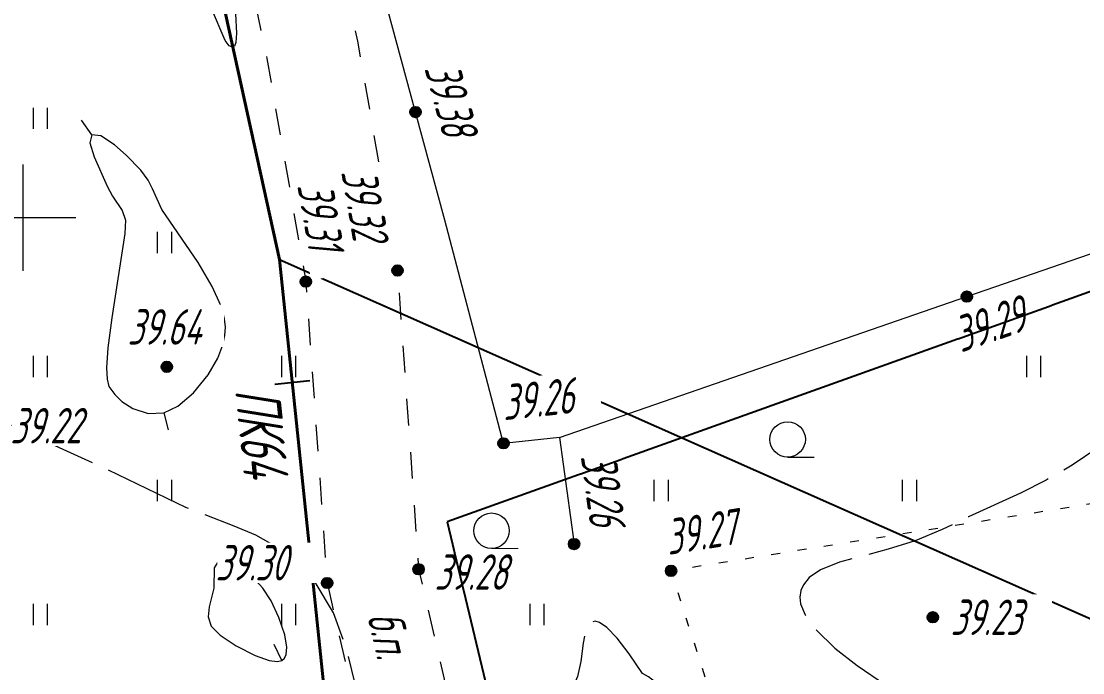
# Model space of a CAD drawing. Extents: x 2208637 to 2213412, y 575334 to 577367.
# Drawn here: x 2211099.96 to 2211129.88, y 576487.16 to 576505.54 of the extents above; entities that cross this region are included whole.
import ezdxf
from ezdxf.enums import TextEntityAlignment as Align

# ---------------------------------------------------------------- set-up
doc = ezdxf.new("R2010")
doc.units = 0
doc.header["$LTSCALE"] = 0.5
for name, pattern in [('2000_366_2', [1.5, 0.5, -1]), ('500_189_3_2', [3, 1.5, -1.5]), ('500_329_3', [6, 5, -1])]:
    doc.linetypes.add(name, pattern=pattern)
doc.layers.get('0').update_dxf_attribs({"lineweight": 25})
for name, color, linetype, lineweight in [('ИИ_ГОРИЗОНТАЛИ_ОСН', 32, 'Continuous', 15), ('ИИ_ГРАНИЦЫ_ЗЕМЛЕПОЛЬЗОВАТЕЛЕЙ', 7, 'Continuous', 25), ('ИИ_ДОРОГИ_АД', 7, 'Continuous', 25), ('ИИ_КООРДИНАТНАЯ_СЕТКА', 3, 'Continuous', 25), ('ИИ_ОГРАДЫ', 7, 'Continuous', 25), ('ИИ_ОТМЕТКИ', 7, 'Continuous', 25), ('ИИ_ТРАССЫ_КЛС', 5, 'Continuous', 40), ('ИИ_УГОДЬЯ', 7, 'Continuous', 25)]:
    doc.layers.add(name, color=color, linetype=linetype, lineweight=lineweight)
doc.styles.add('D431', font='', dxfattribs={"height": 1})
doc.styles.add('GOST 2.304', font='cs_gost2304.shx', dxfattribs={"width": 0.8, "oblique": 15})
doc.styles.get('D431').set_extended_font_data('D431', italic=True)
doc.linetypes.add('2000_475_1', pattern='A,3,[1,Topography.shx,S=0.5,R=90,X=0,Y=0],0', length=3)
doc.linetypes.add('2000_476_2_3', pattern='A,5,-0.5,[36,Topography.shx,S=1,R=0,X=0,Y=0],-0.5,5', length=11)
doc.linetypes.add('2000_485_1', pattern='A,34.5,[1,Topography.shx,S=1.5,R=120,X=0.5,Y=-0.87],-0.01,[1,Topography.shx,S=1.5,R=0,X=-0.25,Y=0.43],0,[3,Topography.shx,S=1,R=0,X=0.5,Y=0],-0.01,[1,Topography.shx,S=1.5,R=60,X=0.5,Y=-0.87],-1,34.5', length=70.02)

# ---------------------------------------------------------------- blocks, each defined once
blk = doc.blocks.new('500_12')
at = {"color": 0, "linetype": 'Continuous', "lineweight": -2, "flags": 128}
for points in [[(0, 3), (0, -3)], [(-3, 0), (3, 0)]]:
    blk.add_lwpolyline(points, dxfattribs=at)
at = {"color": 7, "linetype": 'Continuous', "lineweight": -2, "style": 'D431'}
blk.add_attdef('Вертикальная_подпись', (-0.5, 0.5), '', height=2, rotation=90, dxfattribs=at)
blk.add_attdef('Горизонтальная_подпись', (0.5, 0.5), '', height=2, dxfattribs=at)
blk = doc.blocks.new('500_329_6')
at = {"color": 0, "linetype": 'Continuous', "lineweight": -2}
blk.add_lwpolyline([(0, 0), (1, 0)], dxfattribs=at)
blk = doc.blocks.new('500_401')
at = {"color": 0, "linetype": 'Continuous', "lineweight": -2}
for points in [[(-0.4, 0), (-0.4, 1.2)], [(0.4, 0), (0.4, 1.2)]]:
    blk.add_lwpolyline(points, dxfattribs=at)
blk = doc.blocks.new('500_379')
at = {"color": 0, "linetype": 'Continuous', "lineweight": -2}
blk.add_lwpolyline([(0, -1), (1.5, -1)], dxfattribs=at)
blk.add_circle((0, 0), 1, dxfattribs=at)
blk = doc.blocks.new('500_330_1')
at = {"linetype": 'Continuous', "lineweight": -2}
h = blk.add_hatch(color=0, dxfattribs=at)
h.dxf.hatch_style = 1
edge = h.paths.add_edge_path()
edge.add_arc((0, 0), 0.3, 0, 360)
at = {"color": 0, "linetype": 'Continuous', "lineweight": -2}
blk.add_circle((0, 0), 0.3, dxfattribs=at)
at = {"color": 0, "linetype": 'Continuous', "lineweight": -2, "style": 'GOST 2.304', "flags": 1}
for tag, p in [('Номер', (-1, -1)), ('Номер_рабочей_станции', (-1, -3.5))]:
    blk.add_attdef(tag, text='', height=2, dxfattribs=at).set_placement(p, align=Align.RIGHT)
at = {"color": 0, "linetype": 'Continuous', "lineweight": -2, "style": 'GOST 2.304'}
blk.add_attdef('Высота', (1, -1), '', height=2, dxfattribs=at)
at = {"color": 0, "linetype": 'Continuous', "lineweight": -2, "style": 'GOST 2.304', "flags": 1}
blk.add_attdef('Код', (0, -3.5), '', height=2, dxfattribs=at)
blk = doc.blocks.new('P788B23518E0F4AF0A78C48F5AACD9A')
at = {"color": 0, "linetype": '2000_485_1', "lineweight": -2, "flags": 128}
blk.add_lwpolyline([(2211111.96, 576491.42), (2211115.15, 576478.08), (2211115.48, 576461.8), (2211152.78, 576464.61), (2211149.85, 576495.05), (2211149.16, 576504.74)], close=True, dxfattribs=at)
at = {"color": 0, "lineweight": -2, "flags": 1}
for tag in ['Адрес (местоположение) участка', 'Дата постановки на учет', 'Тип объекта', 'Статус записи о ЗУ по справочнику', 'Кадастровый номер, обозначение, учетный номер объекта', 'Кадастровый номер квартала', 'Вид разрешенного использования по классификатору', 'Площадь, кв.м', 'Категория земель', 'Вид использования по документу', 'Кадастровая стоимость']:
    blk.add_attdef(tag, (0, 0), '', height=0.2, dxfattribs=at)

msp = doc.modelspace()

# ---------------------------------------------------------------- linework, layer by layer
at = {"layer": 'ИИ_ГОРИЗОНТАЛИ_ОСН', "elevation": 39.5, "flags": 128}
msp.add_lwpolyline([(2211106, 576505.744), (2211106.027, 576505.203), (2211106.005, 576504.937), (2211105.965, 576504.841), (2211105.895, 576504.814), (2211105.815, 576504.847), (2211105.701, 576504.998), (2211105.316, 576505.897)], dxfattribs=at)
at = {"layer": 'ИИ_ГОРИЗОНТАЛИ_ОСН', "color": 32, "linetype": '500_329_3', "lineweight": 20, "elevation": 39.25, "flags": 128}
msp.add_lwpolyline([(2211161.231, 576493.123), (2211160.997, 576492.592), (2211160.449, 576491.462), (2211159.856, 576490.362), (2211159.243, 576489.36), (2211158.632, 576488.52), (2211158.161, 576488.011), (2211157.825, 576487.745), (2211157.613, 576487.631), (2211157.51, 576487.595), (2211157.382, 576487.566), (2211157.131, 576487.552), (2211156.77, 576487.63), (2211156.307, 576487.881), (2211155.741, 576488.353), (2211155.167, 576488.897), (2211154.563, 576489.402), (2211154.041, 576489.705), (2211153.62, 576489.836), (2211153.323, 576489.864), (2211153.168, 576489.857), (2211153.013, 576489.837), (2211152.712, 576489.76), (2211152.284, 576489.563), (2211151.753, 576489.183), (2211151.149, 576488.592), (2211150.111, 576487.4), (2211149.749, 576487.06), (2211149.495, 576486.905), (2211149.332, 576486.861), (2211149.147, 576486.87), (2211148.952, 576486.917), (2211148.698, 576487.046), (2211148.41, 576487.306), (2211148.084, 576487.741), (2211147.737, 576488.251), (2211147.303, 576488.788), (2211146.907, 576489.247), (2211145.098, 576491.504), (2211144.451, 576492.296), (2211143.863, 576492.98), (2211143.382, 576493.481), (2211143.059, 576493.722), (2211142.636, 576493.757), (2211141.855, 576493.478), (2211141.402, 576493.48), (2211140.995, 576493.607), (2211140.596, 576493.787), (2211140.241, 576494.024), (2211140.014, 576494.256), (2211139.889, 576494.456), (2211139.832, 576494.602), (2211139.812, 576494.731), (2211139.858, 576494.881), (2211140.038, 576495.213), (2211140.446, 576495.824), (2211141.98, 576497.93), (2211142.827, 576499.129), (2211143.587, 576500.311), (2211144.158, 576501.391), (2211144.409, 576502.124), (2211144.442, 576502.569), (2211144.377, 576502.804), (2211144.317, 576502.902), (2211144.236, 576502.986), (2211144.018, 576503.115), (2211143.559, 576503.219), (2211142.745, 576503.209), (2211141.484, 576503.002), (2211140.064, 576502.633), (2211138.602, 576502.162), (2211137.218, 576501.649), (2211136.027, 576501.153), (2211135.294, 576500.808), (2211134.911, 576500.6), (2211134.75, 576500.493), (2211134.635, 576500.379), (2211134.533, 576500.235), (2211134.436, 576500.012), (2211134.383, 576499.7), (2211134.372, 576499.283), (2211134.336, 576498.832), (2211134.184, 576498.34), (2211133.973, 576497.915), (2211133.686, 576497.39), (2211133.319, 576496.789), (2211132.873, 576496.135), (2211132.345, 576495.453), (2211131.735, 576494.765), (2211131.041, 576494.097), (2211130.308, 576493.504), (2211129.578, 576493.012), (2211128.85, 576492.595), (2211128.121, 576492.23), (2211126.657, 576491.556), (2211125.916, 576491.198), (2211125.157, 576490.877), (2211124.397, 576490.643), (2211123.023, 576490.277), (2211122.488, 576490.066), (2211122.168, 576489.847), (2211122.004, 576489.641), (2211121.936, 576489.478), (2211121.905, 576489.294), (2211121.927, 576489.1), (2211122.051, 576488.797), (2211122.354, 576488.379), (2211122.891, 576487.857), (2211123.521, 576487.359), (2211125.078, 576486.298), (2211125.559, 576486.035), (2211126.035, 576485.862), (2211126.405, 576485.704), (2211126.565, 576485.485), (2211126.424, 576485.198), (2211126.067, 576484.919), (2211125.66, 576484.691), (2211125.368, 576484.561), (2211125.117, 576484.512), (2211124.77, 576484.531), (2211124.609, 576484.62), (2211124.559, 576484.734), (2211124.009, 576484.668), (2211123.435, 576484.624), (2211122.75, 576484.612), (2211122.024, 576484.66), (2211121.322, 576484.799), (2211120.701, 576485.043), (2211120.016, 576485.408), (2211119.326, 576485.835), (2211118.685, 576486.268), (2211117.635, 576487.039), (2211117.466, 576487.137), (2211117.093, 576487.695), (2211116.754, 576488.139), (2211116.466, 576488.437), (2211116.26, 576488.576), (2211116.135, 576488.61), (2211116.026, 576488.589), (2211115.943, 576488.518), (2211115.86, 576488.338), (2211115.798, 576487.994), (2211115.735, 576487.474), (2211115.64, 576487.053), (2211115.515, 576486.769), (2211115.395, 576486.608), (2211115.253, 576486.487), (2211115.095, 576486.398), (2211114.812, 576486.298), (2211114.372, 576486.211), (2211112.569, 576486.072), (2211112.107, 576485.974), (2211111.672, 576485.805), (2211111.295, 576485.626), (2211110.97, 576485.442), (2211110.695, 576485.256), (2211110.466, 576485.072), (2211110.255, 576484.805), (2211109.985, 576484.29), (2211109.845, 576484.215), (2211109.758, 576484.443), (2211109.546, 576485.858), (2211109.371, 576486.842), (2211109.117, 576487.872), (2211108.76, 576488.848), (2211108.275, 576489.667), (2211107.718, 576490.273), (2211107.154, 576490.714), (2211106.572, 576491.038), (2211105.96, 576491.297), (2211104.6, 576491.818), (2211102.169, 576492.992), (2211100.086, 576493.941), (2211099.752, 576494.105), (2211099.591, 576494.195), (2211099.519, 576494.254), (2211099.493, 576494.352), (2211099.556, 576494.583), (2211099.571, 576494.78), (2211099.432, 576495.072), (2211094.994, 576503.383), (2211094.817, 576503.737), (2211094.731, 576504.063), (2211094.702, 576504.355), (2211094.651, 576504.603), (2211094.498, 576504.796), (2211094.268, 576504.88), (2211094.025, 576504.853), (2211093.751, 576504.785), (2211093.426, 576504.745), (2211092.49, 576504.841), (2211092.13, 576504.788), (2211091.762, 576504.612), (2211091.236, 576504.273), (2211089.965, 576503.397), (2211089.35, 576503.003), (2211088.836, 576502.733), (2211088.362, 576502.541), (2211087.966, 576502.402), (2211087.594, 576502.309), (2211087.193, 576502.255), (2211086.709, 576502.233), (2211086.232, 576502.284), (2211085.848, 576502.411), (2211085.497, 576502.555), (2211085.123, 576502.655), (2211084.667, 576502.651), (2211084.246, 576502.53), (2211083.727, 576502.289), (2211083.119, 576501.952), (2211080.851, 576500.611), (2211079.977, 576500.134), (2211079.133, 576499.728), (2211076.994, 576498.87), (2211076.311, 576498.539), (2211075.593, 576498.101), (2211074.81, 576497.507), (2211074.182, 576496.899), (2211073.707, 576496.282), (2211073.331, 576495.659), (2211072.661, 576494.409), (2211072.258, 576493.789), (2211071.737, 576493.177), (2211071.045, 576492.577), (2211070.215, 576492.061), (2211069.191, 576491.573), (2211068.047, 576491.119), (2211066.857, 576490.704), (2211065.695, 576490.337), (2211063.121, 576489.577), (2211062.815, 576489.46), (2211062.558, 576489.224), (2211062.387, 576488.987), (2211062.134, 576488.74), (2211061.842, 576488.605), (2211061.521, 576488.524), (2211061.222, 576488.416), (2211060.991, 576488.198), (2211060.869, 576487.802), (2211060.853, 576487.302), (2211060.926, 576486.827), (2211061.07, 576486.506), (2211061.296, 576486.399), (2211061.803, 576486.411)], dxfattribs=at)
at = {"layer": 'ИИ_ГОРИЗОНТАЛИ_ОСН', "flags": 128}
for points, elevation in [([(2211103.329, 576501.337), (2211102.914, 576501.765), (2211102.585, 576502.051), (2211102.203, 576502.306), (2211101.944, 576502.339), (2211101.893, 576502.107), (2211102.012, 576501.718), (2211102.382, 576500.883), (2211102.526, 576500.609), (2211102.8, 576500.202), (2211102.892, 576499.923), (2211102.878, 576499.549), (2211102.511, 576497.168), (2211102.403, 576496.326), (2211102.365, 576495.764), (2211102.376, 576495.444), (2211102.43, 576495.239), (2211102.591, 576495.008), (2211102.791, 576494.811), (2211103.104, 576494.61), (2211103.537, 576494.475), (2211103.977, 576494.494), (2211104.369, 576494.684), (2211104.809, 576495.055), (2211105.226, 576495.563), (2211105.496, 576496.035), (2211105.637, 576496.413), (2211105.693, 576496.671), (2211105.712, 576496.911), (2211105.687, 576497.145), (2211105.581, 576497.524), (2211105.342, 576498.058), (2211104.946, 576498.731), (2211103.921, 576500.224), (2211103.662, 576500.812), (2211103.536, 576501.06)], 39.5), ([(2211106.764, 576489.548), (2211106.576, 576489.749), (2211106.358, 576489.926), (2211106.052, 576490.113), (2211105.71, 576490.254), (2211105.494, 576490.266), (2211105.399, 576490.115), (2211105.382, 576489.544), (2211105.257, 576489.015), (2211105.231, 576488.738), (2211105.309, 576488.473), (2211105.567, 576488.219), (2211106.02, 576487.916), (2211106.547, 576487.646), (2211106.942, 576487.508), (2211107.182, 576487.478), (2211107.301, 576487.503), (2211107.38, 576487.568), (2211107.426, 576487.67), (2211107.444, 576487.876), (2211107.387, 576488.224), (2211107.222, 576488.714), (2211106.998, 576489.184)], 39)]:
    msp.add_lwpolyline(points, close=True, dxfattribs=dict(at, elevation=elevation))
at = {"layer": 'ИИ_ДОРОГИ_АД', "color": 7, "linetype": '500_189_3_2', "lineweight": 20, "flags": 128}
for points in [[(2211193.892, 576771.13), (2211190.344, 576769.434), (2211186.63, 576767.657), (2211182.626, 576764.794), (2211178.829, 576761.486), (2211176.436, 576758.933), (2211172.571, 576754.304), (2211171.268, 576752.743), (2211165.461, 576745.292), (2211161.038, 576738.592), (2211158.324, 576734.286), (2211151.502, 576722.95), (2211147.656, 576715.458), (2211146.784, 576713.605), (2211144.187, 576708.084), (2211141.288, 576701.815), (2211137.312, 576693.262), (2211135.571, 576689.448), (2211135.04, 576688.285), (2211132.287, 576681.818), (2211130.913, 576678.432), (2211129.619, 576675.245), (2211126.413, 576667.234), (2211125.97, 576666.212), (2211122.849, 576659.02), (2211121.059, 576654.569), (2211119.322, 576650.247), (2211115.964, 576642.444), (2211115.369, 576641.061), (2211111.801, 576633.285), (2211110.461, 576630.122), (2211108.149, 576624.667), (2211105.833, 576619.213), (2211105.325, 576617.463), (2211104.5, 576614.621), (2211104.151, 576611.696), (2211104.773, 576605.153), (2211106.181, 576598.965), (2211107.215, 576594.632), (2211108.091, 576590.818), (2211108.029, 576585.799), (2211107.135, 576580.371), (2211105.122, 576571.027), (2211104.754, 576569.305), (2211103.363, 576562.809), (2211101.98, 576556.561), (2211100.596, 576543.976), (2211100.266, 576534.023), (2211101.072, 576528.249), (2211102.109, 576523.983), (2211103.664, 576517.58), (2211105.5, 576511.012), (2211106.881, 576504.484), (2211107.979, 576498.193), (2211108.58, 576489.691), (2211110.159, 576482.854), (2211110.896, 576478.47), (2211111.303, 576473.301), (2211110.974, 576465.006), (2211110.788, 576463.137), (2211110.219, 576457.409), (2211110.176, 576452.453), (2211110.203, 576449.389), (2211110.218, 576447.707), (2211110.425, 576441.688), (2211110.13, 576437.721), (2211107.746, 576434.722), (2211106.582, 576433.765), (2211105.312, 576433.264), (2211102.939, 576432.903)], [(2211194.524, 576767.579), (2211191.265, 576766.992), (2211187.957, 576765.41), (2211184.24, 576762.752), (2211180.636, 576759.612), (2211178.384, 576757.209), (2211174.646, 576752.732), (2211173.292, 576751.111), (2211167.575, 576743.774), (2211163.223, 576737.183), (2211160.538, 576732.922), (2211153.775, 576721.685), (2211149.989, 576714.31), (2211149.115, 576712.452), (2211146.543, 576706.985), (2211143.646, 576700.721), (2211143.47, 576700.341), (2211139.674, 576692.175), (2211137.837, 576688.15), (2211137.419, 576687.236), (2211134.688, 576680.82), (2211133.347, 576677.516), (2211132.031, 576674.273), (2211128.813, 576666.233), (2211128.41, 576665.305), (2211125.248, 576658.018), (2211121.723, 576649.248), (2211118.281, 576641.25), (2211117.745, 576640.005), (2211114.18, 576632.236), (2211112.788, 576628.95), (2211110.543, 576623.652), (2211108.287, 576618.339), (2211107.752, 576616.497), (2211107.056, 576614.101), (2211106.765, 576611.665), (2211107.345, 576605.566), (2211108.713, 576599.555), (2211109.747, 576595.224), (2211110.695, 576591.097), (2211110.627, 576585.57), (2211109.69, 576579.885), (2211107.664, 576570.481), (2211105.904, 576562.256), (2211104.549, 576556.137), (2211103.191, 576543.79), (2211102.872, 576534.161), (2211103.629, 576528.737), (2211104.566, 576524.883), (2211106.18, 576518.237), (2211108.027, 576511.632), (2211109.434, 576504.977), (2211110.564, 576498.509), (2211111.159, 576490.078), (2211112.71, 576483.362), (2211113.479, 576478.788), (2211113.908, 576473.352), (2211113.569, 576464.826), (2211113.377, 576462.894), (2211112.817, 576457.269), (2211112.776, 576452.454), (2211112.804, 576449.31), (2211112.818, 576447.763), (2211113.028, 576441.636), (2211112.726, 576437.58), (2211112.649, 576436.545), (2211112.483, 576430.084), (2211112.651, 576424.944), (2211112.574, 576420.962)]]:
    msp.add_lwpolyline(points, dxfattribs=at)
at = {"layer": 'ИИ_ОГРАДЫ', "linetype": '2000_475_1', "lineweight": 20, "elevation": 39.65, "flags": 128}
msp.add_lwpolyline([(2211115.13, 576493.8), (2211113.553, 576493.631), (2211111.898, 576499.929), (2211111.071, 576502.978), (2211109.095, 576510.27), (2211108.982, 576511.503), (2211108.81, 576513.38), (2211107.767, 576517.456), (2211106.83, 576521.74)], dxfattribs=at)
at = {"layer": 'ИИ_ОГРАДЫ', "linetype": '2000_475_1', "lineweight": 20, "flags": 128}
msp.add_lwpolyline([(2211115.13, 576493.8), (2211126.612, 576497.77), (2211134.585, 576500.527), (2211146.722, 576504.723), (2211157.368, 576508.404)], dxfattribs=at)
at = {"layer": 'ИИ_ОГРАДЫ', "linetype": '2000_476_2_3', "lineweight": 20, "flags": 128}
msp.add_lwpolyline([(2211115.13, 576493.8), (2211115.54, 576490.79)], dxfattribs=at)
at = {"layer": 'ИИ_ТРАССЫ_КЛС', "lineweight": 25}
msp.add_line((2211108.096, 576495.39), (2211107.101, 576495.287), dxfattribs=at)
at = {"layer": 'ИИ_ТРАССЫ_КЛС', "flags": 128}
msp.add_lwpolyline([(2211107.637, 576584.55), (2211101.85, 576557.86), (2211100.623, 576546.71), (2211099.537, 576533.931), (2211107.237, 576498.814), (2211109.709, 576475.008), (2211060.149, 576474.317), (2211041.011, 576497.758), (2211038.21, 576497.155), (2211029.963, 576508.216), (2211031.248, 576510.646), (2211018.887, 576526.555), (2211015, 576526.061), (2211010.77, 576533.726), (2211009.3, 576537.94), (2211011.906, 576539.84), (2211014.291, 576558.224), (2211012.094, 576566.952), (2211013.11, 576598.234)], dxfattribs=at)
at = {"layer": 'ИИ_ТРАССЫ_КЛС', "lineweight": 25, "flags": 128}
msp.add_lwpolyline([(2211107.237, 576498.814), (2211153.856, 576478.143), (2211163.049, 576478.143)], dxfattribs=at)
at = {"layer": 'ИИ_УГОДЬЯ', "linetype": '2000_366_2', "lineweight": 20, "flags": 128}
msp.add_lwpolyline([(2211159.843, 576501.284), (2211154.64, 576498.438), (2211147.911, 576494.757), (2211133.092, 576492.396), (2211118.273, 576490.035), (2211121.638, 576479.472), (2211123.641, 576471.368), (2211125.645, 576463.263), (2211125.791, 576447.721), (2211138.168, 576447.595), (2211138.799, 576447.532), (2211139.02, 576443.558), (2211144.04, 576443.274), (2211144.198, 576448.037), (2211152.705, 576447.912), (2211155.371, 576447.832), (2211155.613, 576446.379), (2211161.026, 576446.944), (2211160.716, 576454.456), (2211160.767, 576455.372), (2211166.523, 576455.372)], dxfattribs=at)

# ---------------------------------------------------------------- block references
at = {"layer": 'ИИ_ГОРИЗОНТАЛИ_ОСН'}
for p, xscale, yscale, zscale, rotation in [((2211101.944, 576502.339, 39.5), 0.5, 0.5, 0.5, 125.3212591607295), ((2211103.977, 576494.494, 39.5), 0.4999999999999998, 0.4999999999999998, 0.4999999999999998, 284.1863159835207), ((2211105.494, 576490.266, 39), 0.4999999999999999, 0.4999999999999999, 0.4999999999999999, 297.3448509406256), ((2211107.301, 576487.503, 39), 0.5, 0.5, 0.5, 115.7294770200695)]:
    msp.add_blockref('500_329_6', p, dxfattribs=dict(at, xscale=xscale, yscale=yscale, zscale=zscale, rotation=rotation))
at = {"layer": 'ИИ_КООРДИНАТНАЯ_СЕТКА', "color": 3, "lineweight": 20, "xscale": 0.5, "yscale": 0.5, "zscale": 0.5}
msp.add_blockref('500_12', (2211100, 576500), dxfattribs=at)
at = {"layer": 'ИИ_УГОДЬЯ', "lineweight": 20, "xscale": 0.5, "yscale": 0.5, "zscale": 0.5}
for name, p in [('500_401', (2211100.5, 576502.5)), ('500_401', (2211104, 576499)), ('500_401', (2211100.5, 576495.5)), ('500_401', (2211107.5, 576495.5)), ('500_401', (2211128.5, 576495.5)), ('500_379', (2211121.56, 576493.742)), ('500_401', (2211104, 576492)), ('500_401', (2211118, 576492)), ('500_401', (2211125, 576492)), ('500_379', (2211113.215, 576491.166)), ('500_401', (2211100.5, 576488.5)), ('500_401', (2211107.5, 576488.5)), ('500_401', (2211114.5, 576488.5))]:
    msp.add_blockref(name, p, dxfattribs=at)

# ---------------------------------------------------------------- next in the draw order: wipeouts: each hides what was drawn before it
at = {"lineweight": 0}
for points, layer in [([(2211109.649, 576488.684), (2211109.997, 576487.177), (2211111.108, 576487.434), (2211110.76, 576488.94)], 'ИИ_ДОРОГИ_АД'), ([(2211111.259, 576504.145), (2211111.994, 576501.434), (2211113.094, 576501.733), (2211112.359, 576504.443)], 'ИИ_ОТМЕТКИ'), ([(2211108.909, 576501.227), (2211109.396, 576498.438), (2211110.596, 576498.648), (2211110.109, 576501.437)], 'ИИ_ОТМЕТКИ'), ([(2211126.515, 576496.133), (2211129.168, 576497.05), (2211128.771, 576498.201), (2211126.117, 576497.283)], 'ИИ_ОТМЕТКИ'), ([(2211103.003, 576496.346), (2211105.67, 576496.346), (2211105.67, 576497.544), (2211103.003, 576497.544)], 'ИИ_ОТМЕТКИ'), ([(2211113.616, 576494.214), (2211116.328, 576494.504), (2211116.199, 576495.714), (2211113.486, 576495.424)], 'ИИ_ОТМЕТКИ'), ([(2211099.701, 576493.559), (2211102.532, 576493.559), (2211102.532, 576494.777), (2211099.701, 576494.777)], 'ИИ_ОТМЕТКИ'), ([(2211115.66, 576493.207), (2211116.028, 576490.505), (2211117.235, 576490.669), (2211116.866, 576493.372)], 'ИИ_ОТМЕТКИ'), ([(2211118.254, 576490.416), (2211121.046, 576490.861), (2211120.855, 576492.063), (2211118.062, 576491.618)], 'ИИ_ОТМЕТКИ'), ([(2211105.486, 576489.693), (2211108.294, 576489.693), (2211108.294, 576490.833), (2211105.486, 576490.833)], 'ИИ_ОТМЕТКИ'), ([(2211111.658, 576489.43), (2211114.466, 576489.43), (2211114.466, 576490.647), (2211111.658, 576490.647)], 'ИИ_ОТМЕТКИ'), ([(2211126.204, 576488.154), (2211129.012, 576488.154), (2211129.012, 576489.371), (2211126.204, 576489.371)], 'ИИ_ОТМЕТКИ'), ([(2211105.899, 576495.066), (2211106.233, 576491.849), (2211107.722, 576492.004), (2211107.388, 576495.22)], 'ИИ_ТРАССЫ_КЛС')]:
    msp.add_wipeout(points, dxfattribs=at).dxf.layer = layer

# ---------------------------------------------------------------- next in the draw order: block references
at = {"layer": 'ИИ_ГРАНИЦЫ_ЗЕМЛЕПОЛЬЗОВАТЕЛЕЙ'}
msp.add_blockref('P788B23518E0F4AF0A78C48F5AACD9A', (0, 0), dxfattribs=at)
at = {"layer": 'ИИ_ОТМЕТКИ'}
ref = msp.add_blockref('500_330_1', (2211111.071, 576502.978, 39.382), dxfattribs=dict(at, xscale=0.4999999999999999, yscale=0.4999999999999999, zscale=0.4999999999999999, rotation=285.1663463533366))
ref.add_attrib('Высота', '39.38', (2211111.313, 576504.211), dxfattribs={"layer": '0', "color": 0, "linetype": 'Continuous', "lineweight": -2, "height": 1, "rotation": 285.1663, "style": 'GOST 2.304', "oblique": 15, "width": 0.8})
ref = msp.add_blockref('500_330_1', (2211126.612, 576497.77, 39.294), dxfattribs=dict(at, xscale=0.5, yscale=0.5, zscale=0.5, rotation=19.07319651422667))
ref.add_attrib('Высота', '39.29', (2211126.445, 576496.183), dxfattribs={"layer": '0', "color": 0, "linetype": 'Continuous', "lineweight": -2, "height": 1, "rotation": 19.0732, "style": 'GOST 2.304', "oblique": 15, "width": 0.8})
ref = msp.add_blockref('500_330_1', (2211104.06, 576495.79, 39.64), dxfattribs=dict(at, xscale=0.5, yscale=0.5, zscale=0.5))
ref.add_attrib('Высота', '39.64', (2211102.953, 576496.416), dxfattribs={"layer": '0', "color": 0, "linetype": 'Continuous', "lineweight": -2, "height": 1, "style": 'GOST 2.304', "oblique": 15, "width": 0.8})
ref = msp.add_blockref('500_330_1', (2211113.553, 576493.631, 39.26), dxfattribs=dict(at, xscale=0.5, yscale=0.5, zscale=0.5, rotation=6.105982611986473))
ref.add_attrib('Высота', '39.26', (2211113.559, 576494.278), dxfattribs={"layer": '0', "color": 0, "linetype": 'Continuous', "lineweight": -2, "height": 1, "rotation": 6.106, "style": 'GOST 2.304', "oblique": 15, "width": 0.8})
ref = msp.add_blockref('500_330_1', (2211099.151, 576494.129, 39.218), dxfattribs=dict(at, xscale=0.5, yscale=0.5, zscale=0.5))
ref.add_attrib('Высота', '39.22', (2211099.651, 576493.629, -26.146), dxfattribs={"layer": '0', "color": 0, "linetype": 'Continuous', "lineweight": -2, "height": 1, "style": 'GOST 2.304', "oblique": 15, "width": 0.8})
ref = msp.add_blockref('500_330_1', (2211115.54, 576490.79, 39.257), dxfattribs=dict(at, xscale=0.5, yscale=0.5, zscale=0.5, rotation=277.7566714650571))
ref.add_attrib('Высота', '39.26', (2211115.723, 576493.266), dxfattribs={"layer": '0', "color": 0, "linetype": 'Continuous', "lineweight": -2, "height": 1, "rotation": 277.7567, "style": 'GOST 2.304', "oblique": 15, "width": 0.8})
ref = msp.add_blockref('500_330_1', (2211118.273, 576490.035, 39.266), dxfattribs=dict(at, xscale=0.5, yscale=0.5, zscale=0.5, rotation=9.051343364773524))
ref.add_attrib('Высота', '39.27', (2211118.193, 576490.477), dxfattribs={"layer": '0', "color": 0, "linetype": 'Continuous', "lineweight": -2, "height": 1, "rotation": 9.0513, "style": 'GOST 2.304', "oblique": 15, "width": 0.8})
ref = msp.add_blockref('500_330_1', (2211108.58, 576489.691, 39.3), dxfattribs=dict(at, xscale=0.5, yscale=0.5, zscale=0.5))
ref.add_attrib('Высота', '39.30', (2211105.436, 576489.763), dxfattribs={"layer": '0', "color": 0, "linetype": 'Continuous', "lineweight": -2, "height": 1, "style": 'GOST 2.304', "oblique": 15, "width": 0.8})
ref = msp.add_blockref('500_330_1', (2211111.159, 576490.078, 39.278), dxfattribs=dict(at, xscale=0.5, yscale=0.5, zscale=0.5))
ref.add_attrib('Высота', '39.28', (2211111.608, 576489.5), dxfattribs={"layer": '0', "color": 0, "linetype": 'Continuous', "lineweight": -2, "height": 1, "style": 'GOST 2.304', "oblique": 15, "width": 0.8})
ref = msp.add_blockref('500_330_1', (2211125.654, 576488.724, 39.233), dxfattribs=dict(at, xscale=0.5, yscale=0.5, zscale=0.5))
ref.add_attrib('Высота', '39.23', (2211126.154, 576488.224, -26.156), dxfattribs={"layer": '0', "color": 0, "linetype": 'Continuous', "lineweight": -2, "height": 1, "style": 'GOST 2.304', "oblique": 15, "width": 0.8})

# ---------------------------------------------------------------- next in the draw order: texts
at = {"layer": 'ИИ_ДОРОГИ_АД', "ltscale": 0.5, "style": 'GOST 2.304', "oblique": 15, "width": 0.8}
msp.add_text('б.п.', height=1, rotation=283.0055, dxfattribs=at).set_placement((2211109.705, 576488.755, -88.25))
at = {"layer": 'ИИ_ТРАССЫ_КЛС', "lineweight": 25, "style": 'GOST 2.304', "oblique": 15, "width": 0.8}
msp.add_text('ПК64', height=1.25, rotation=275.9269, dxfattribs=at).set_placement((2211105.979, 576495.137))

# ---------------------------------------------------------------- next in the draw order: wipeouts: each hides what was drawn before it
at = {"lineweight": 0}
msp.add_wipeout([(2211107.672, 576500.842), (2211108.127, 576498.233), (2211109.25, 576498.43), (2211108.795, 576501.038)], dxfattribs=at).dxf.layer = 'ИИ_ОТМЕТКИ'

# ---------------------------------------------------------------- next in the draw order: block references
at = {"layer": 'ИИ_ОТМЕТКИ'}
ref = msp.add_blockref('500_330_1', (2211110.564, 576498.509, 39.317), dxfattribs=dict(at, xscale=0.4999999999999998, yscale=0.4999999999999998, zscale=0.4999999999999998, rotation=279.9061925484478))
ref.add_attrib('Высота', '39.32', (2211108.97, 576501.289), dxfattribs={"layer": '0', "color": 0, "linetype": 'Continuous', "lineweight": -2, "height": 1, "rotation": 279.9062, "style": 'GOST 2.304', "oblique": 15, "width": 0.8})
ref = msp.add_blockref('500_330_1', (2211107.979, 576498.193, 39.307), dxfattribs=dict(at, xscale=0.4999999999999998, yscale=0.4999999999999998, zscale=0.4999999999999998, rotation=279.9061925484478))
ref.add_attrib('Высота', '39.31', (2211107.732, 576500.903), dxfattribs={"layer": '0', "color": 0, "linetype": 'Continuous', "lineweight": -2, "height": 1, "rotation": 279.9062, "style": 'GOST 2.304', "oblique": 15, "width": 0.8})

doc.saveas('drawing.dxf')
